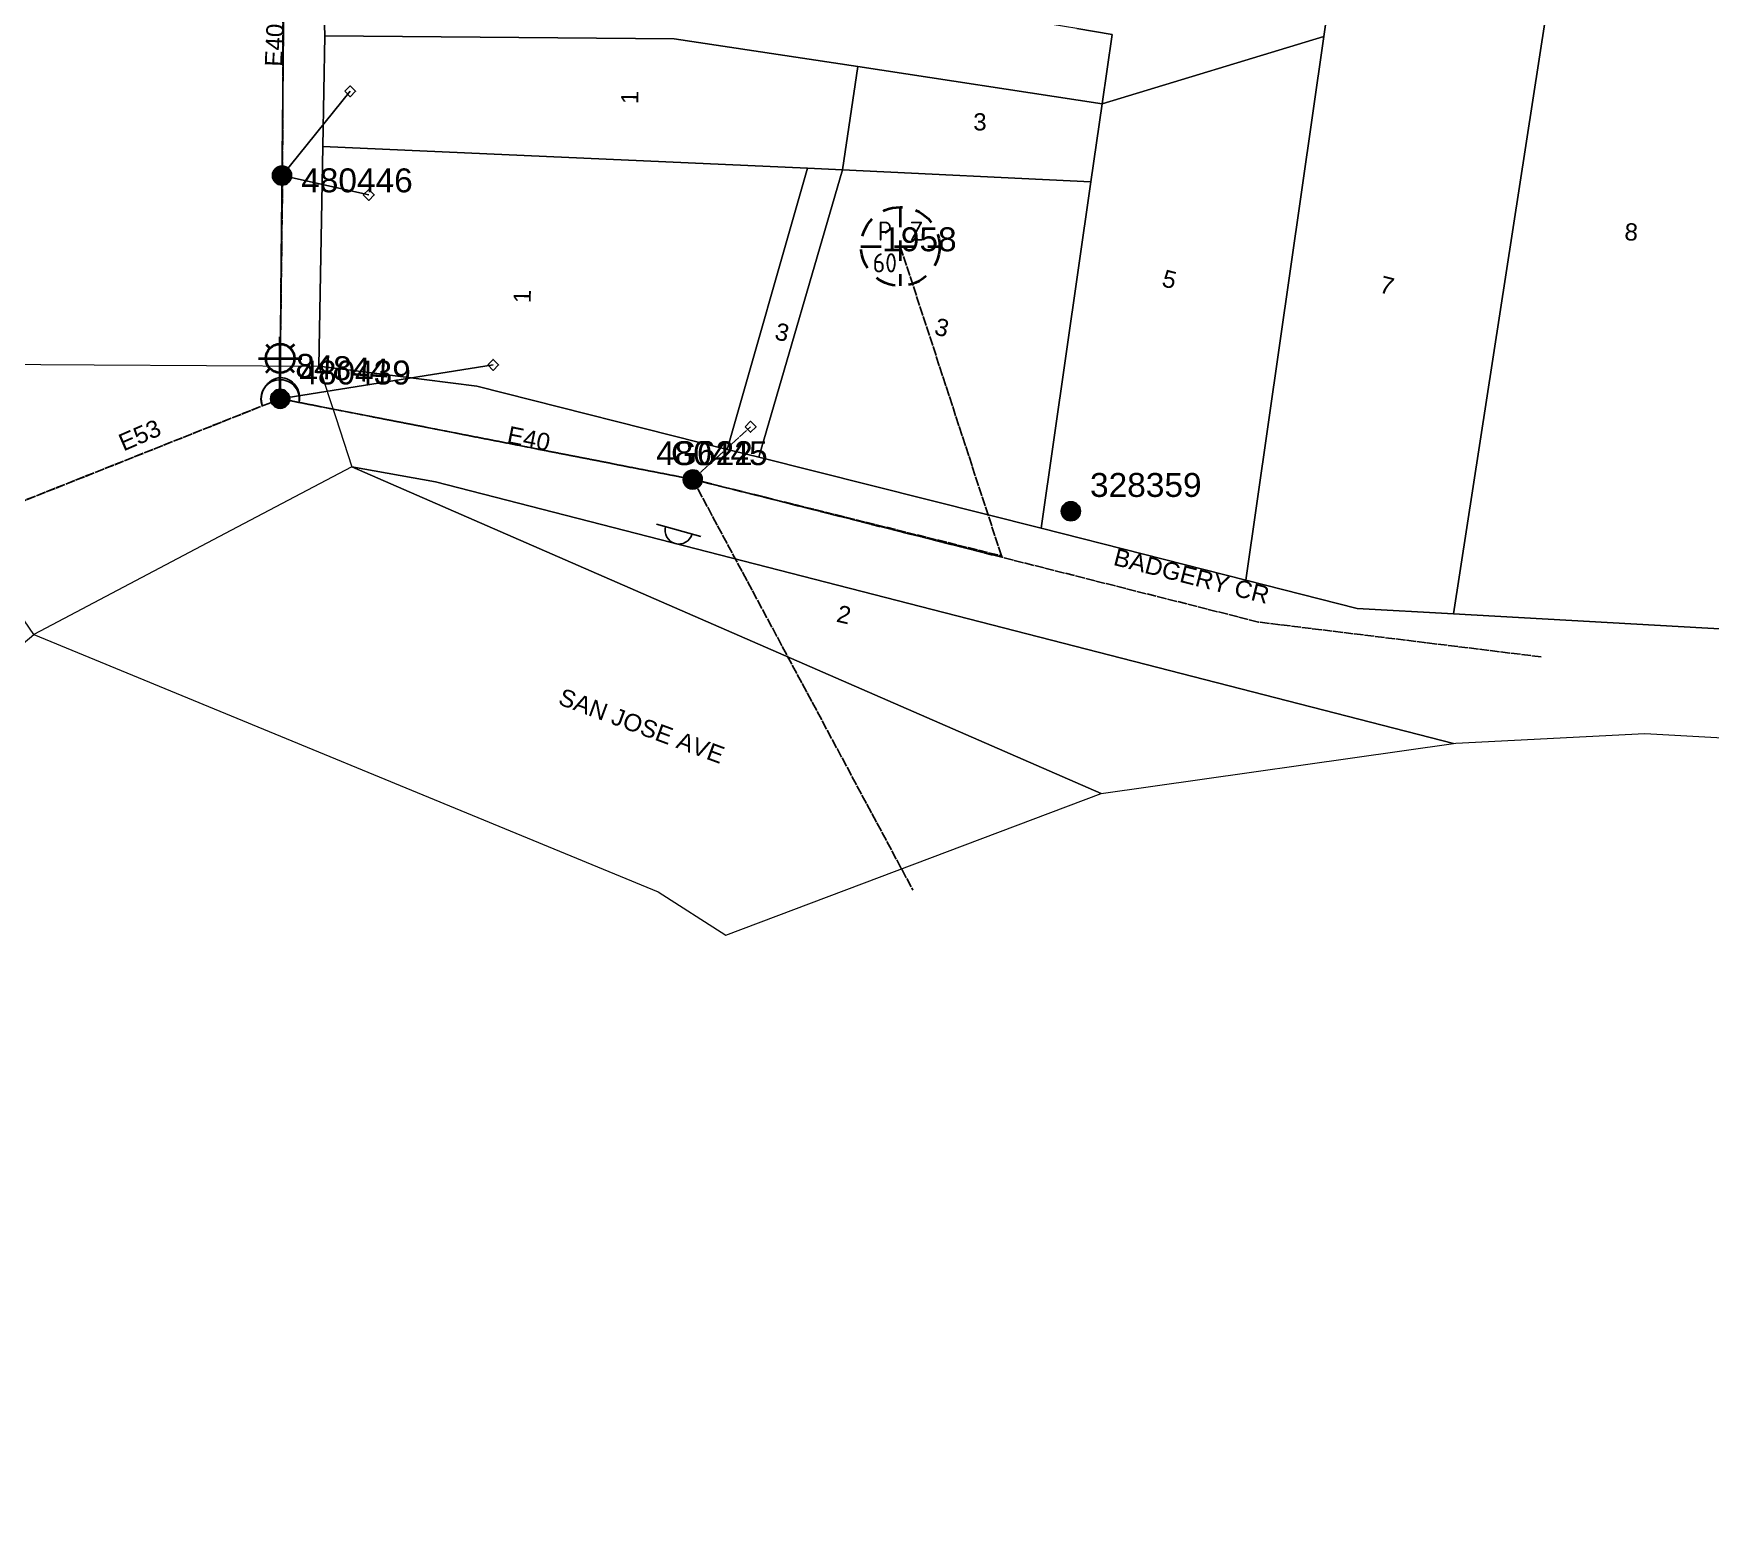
# Model space of a CAD drawing. Header units: metres. Extents: x 261099 to 262836, y 6265878 to 6267248.
# Drawn here: x 261899.8 to 262074.9, y 6266051.1 to 6266206.1 of the extents above; entities that cross this region are included whole.
import ezdxf
from ezdxf.enums import TextEntityAlignment as Align

# ---------------------------------------------------------------- set-up
doc = ezdxf.new("R2010")
doc.units = ezdxf.units.M
doc.linetypes.add('Cable Exist OH', pattern=[1, 1, 0])
doc.linetypes.add('Dash', pattern=[5, 3, -2])
doc.layers.get('0').update_dxf_attribs({"color": 6})
doc.layers.add('Cadastre Land Parcels_SP_EXT', color=9, linetype='Continuous', lineweight=5)
doc.layers.add('Cadastre Roads_SP_EXT', color=9, linetype='Continuous', lineweight=5)
for name, color, linetype in [('Equip_SL_EXT', 7, 'Continuous'), ('Equip_SP_HV_EXT', 7, 'Continuous'), ('Equip_SP_SL_EXT', 7, 'Continuous'), ('Mains_HV_EXT', 7, 'Continuous'), ('Mains_LV_EXT', 7, 'Continuous'), ('Mains_SL_EXT', 7, 'Continuous'), ('Services_SP_EXT', 7, 'Continuous'), ('SupportsOH_SP_TR_HV_LV_SL_EXT', 7, 'Continuous')]:
    doc.layers.add(name, color=color, linetype=linetype)
doc.layers.get('0').freeze()
doc.styles.add('iecARIAL', font='arial.ttf', dxfattribs={"height": 2})
doc.styles.add('IESYMBOL1', font='isocp.shx')
doc.styles.add('POLE_LABEL', font='arial.ttf')
doc.styles.add('SLCP_LABEL', font='arial.ttf', dxfattribs={"height": 3.5})
doc.styles.get("Standard").update_dxf_attribs({"font": 'arial.ttf'})

# ---------------------------------------------------------------- blocks, each defined once
blk = doc.blocks.new('SL_LANTERN_EXT')
at = {"lineweight": 40}
for p, q in [((-1.46, 5.68), (-1.06, 5.28)), ((0, 1.97), (0, 6.47)), ((1.46, 5.68), (1.06, 5.28)), ((-2.25, 4.22), (2.25, 4.22)), ((-1.46, 2.76), (-1.06, 3.16)), ((0, 0), (0, 2.72)), ((1.46, 2.76), (1.06, 3.16))]:
    blk.add_line(p, q, dxfattribs=at)
blk.add_circle((0, 4.22), 1.5, dxfattribs=at)
at = {"style": 'iecARIAL', "flags": 8}
blk.add_attdef('ASSET_NUM', (1.5, 1.5), '', height=2.5, dxfattribs=at)
for tag, p, height, flags in [('OPERATING_VOLTAGE', (0.98, -1.65), 0.2, 9), ('ORIENTATION', (0.98, -1.85), 0.2, 9), ('CONSTRUCTED_VOLTAGE', (0.98, -0.65), 0.2, 9), ('CONTROL_TYPE', (0.98, -0.85), 0.2, 9), ('LANTERN_PURPOSE', (0.98, -1.05), 0.2, 9), ('LANTERN_TYPE', (0.98, -1.25), 0.2, 9), ('NO_PHASES', (0.98, -1.45), 0.2, 9), ('LNUMBER', (2.18, -3.25), 2.5, 8), ('OWNED_BY', (0.98, -2.05), 0.2, 9), ('STATE', (0.98, -2.25), 0.2, 9), ('USAGE', (0.98, -2.45), 0.2, 9), ('CEXIST', (0.98, -2.65), 0.2, 9), ('CNEW', (0.98, -2.85), 0.2, 9), ('CNUMBER', (0.98, -3.05), 0.2, 9), ('CREMOVE', (0.98, -3.25), 0.2, 9), ('CREPLACE', (0.98, -3.45), 0.2, 9), ('LKINGHEIGHT', (0.98, -3.65), 0.2, 9), ('LBRACKET', (0.98, -3.85), 0.2, 9), ('LBRACKETVOCAB', (0.98, -4.05), 0.2, 9), ('LCATEGORY', (0.98, -4.25), 0.2, 9), ('LCHARGE1', (0.98, -4.45), 0.2, 9), ('LCHARGE1PERCENT', (0.98, -4.65), 0.2, 9), ('LCHARGE2', (0.98, -4.85), 0.2, 9), ('LCHARGE2PERCENT', (0.98, -5.05), 0.2, 9), ('LCHARGE3', (0.98, -5.25), 0.2, 9), ('LCHARGE3PERCENT', (0.98, -5.45), 0.2, 9), ('LEXIST', (0.98, -5.65), 0.2, 9), ('LLAMP', (0.98, -5.85), 0.2, 9), ('LLAMPVOCAB', (0.98, -6.05), 0.2, 9), ('LMAST', (0.98, -6.25), 0.2, 9), ('LMASTVOCAB', (0.98, -6.45), 0.2, 9), ('LNEW', (0.98, -6.65), 0.2, 9), ('LANTNUMBER', (0.98, -6.85), 0.2, 9), ('LOUTREACH', (0.98, -7.25), 0.2, 9), ('LOUTREACHVOCAB', (0.98, -7.45), 0.2, 9), ('LRATECODE', (0.98, -7.65), 0.2, 9), ('LREMOVE', (0.98, -7.85), 0.2, 9), ('LREPLACE', (0.98, -8.05), 0.2, 9), ('LTYPE', (0.98, -8.25), 0.2, 9), ('LTYPEVOCAB', (0.98, -8.45), 0.2, 9), ('LEGEND', (0.98, -8.65), 0.2, 9), ('LOCATION', (0.98, -8.85), 0.2, 9), ('STREETNAME', (0.98, -9.25), 0.2, 9), ('SUBURB', (0.98, -9.45), 0.2, 1), ('NOTES', (0.98, -9.05), 0.2, 9)]:
    blk.add_attdef(tag, p, '', height=height, dxfattribs=dict(flags=flags))
blk = doc.blocks.new('CCP_EXT')
at = {"flags": 9}
for tag, p in [('STATE', (0, -1.8)), ('LIFE_SUPPORT', (0, -1.6)), ('NOTES', (0, -2))]:
    blk.add_attdef(tag, text='', height=0.2, dxfattribs=at).set_placement(p, align=Align.MIDDLE_LEFT)
blk.add_wipeout([(0, 0.57), (0.57, 0), (0, -0.57), (-0.57, 0)])
blk.add_lwpolyline([(-0.57, 0), (0, 0.57), (0.57, 0), (0, -0.57), (-0.57, 0)])
at = {"flags": 1}
blk.add_attdef('Z', (0, 0), '', height=0.2, dxfattribs=at)
at = {"flags": 9}
for tag, p in [('CCP_TYPE', (0, 0)), ('CONSTRUCTED_VOLTAGE', (0, -0.2)), ('OPERATING_VOLTAGE', (0, -0.6)), ('ORIENTATION', (0, -0.8)), ('OWNED_BY', (0, -1)), ('NO_PHASES', (0, -0.4)), ('USAGE', (0, -1.2)), ('LEGEND', (0, -1.4))]:
    blk.add_attdef(tag, text='', height=0.2, dxfattribs=at).set_placement(p, align=Align.MIDDLE_LEFT)
blk = doc.blocks.new('POLE_EXT')
blk.add_hatch(color=256).paths.add_polyline_path([(-1, 0, 1), (1, 0, 1)])
blk.add_lwpolyline([(-1, 0, 1), (1, 0, 1)], format="xyb", close=True)
for tag, height, flags, p in [('pNumber', 2.5, 8, (-17.84, 2.07)), ('OWNED_BY', 0.2, 9, (1.35, -0.4)), ('SPECIAL_USE', 0.2, 9, (1.35, -0.8)), ('STATE', 0.2, 9, (1.35, -1)), ('cLV', 0.2, 9, (1.35, -1.4)), ('hDepth', 0.2, 9, (1.35, -1.6)), ('hDia', 0.2, 9, (1.35, -1.8)), ('PARENT', 0.2, 9, (1.35, -0.6)), ('USAGE', 0.2, 9, (1.35, -1.2)), ('cHV', 0.2, 9, (1.35, -2)), ('cLinedev', 0.2, 9, (1.35, -3.4)), ('LBRACKET', 0.2, 9, (1.35, -2.2)), ('LExisting', 0.2, 9, (1.35, -2.4)), ('LANTNUMBER', 0.2, 9, (1.35, -2.6)), ('LOther', 0.2, 9, (1.35, -2.8)), ('LRemove', 0.2, 9, (1.35, -3)), ('LEGEND', 0.2, 9, (1.35, -3.2)), ('LOCATION', 0.2, 9, (1.35, -3.6)), ('pExisting', 0.2, 9, (1.35, -3.8)), ('pFooting', 0.2, 9, (1.35, -4.4)), ('pNew', 0.2, 9, (1.35, -4.6)), ('pRelocate', 0.2, 9, (1.35, -5)), ('pRemove', 0.2, 9, (1.35, -5.2)), ('PFNUMBER', 0.2, 9, (1.35, -4)), ('NEWPFNUMBER', 0.2, 9, (1.35, -4.2)), ('pReplace', 0.2, 9, (1.35, -5.4)), ('pStay', 0.2, 9, (1.35, -5.6)), ('pType', 0.2, 9, (1.35, -5.8)), ('cspan', 0.2, 9, (1.35, -6)), ('STREETNAME', 0.2, 9, (1.35, -6.2)), ('SUBURB', 0.2, 9, (1.35, -6.4)), ('OPERATED_BY', 0.2, 9, (1.36, -7.01)), ('NOTES', 0.2, 9, (1.35, -6.6)), ('MAINTAINED_BY', 0.2, 9, (1.36, -6.81))]:
    blk.add_attdef(tag, text='', height=height, dxfattribs=dict(flags=flags)).set_placement(p, align=Align.MIDDLE_LEFT)
at = {"style": 'POLE_LABEL'}
for tag, height, flags, p in [('ASSET_NUM', 2.5, 8, (2, 2)), ('STRUCTURE_PLANT_NUMBER', 0.2, 9, (1.35, 0.03)), ('STREET_CODE', 0.2, 9, (1.35, -0.2))]:
    blk.add_attdef(tag, text='', height=height, dxfattribs=dict(at, flags=flags)).set_placement(p, align=Align.MIDDLE_LEFT)
at = {"flags": 1}
blk.add_attdef('Z', (1.35, -7.33), '', height=0.2, dxfattribs=at)
blk = doc.blocks.new('HV_USL_CLOSED_EXT')
blk.add_line((2.4, 5.5), (-2.4, 5.5))
blk.add_lwpolyline([(1.44, 5.5, 0.414214), (0, 6.94, 0.414214), (-1.44, 5.5)], format="xyb")
for tag, height, flags, p in [('ASSET_NUM', 2.5, 8, (2, 2)), ('STREET_CODE', 0.2, 9, (1.5, 0)), ('ACTUAL_STATUS', 0.2, 9, (1.5, -0.2)), ('CONSTRUCTED_VOLTAGE', 0.2, 9, (1.5, -0.4)), ('OPERATING_VOLTAGE', 0.2, 9, (1.5, -0.8)), ('ORIENTATION', 0.2, 9, (1.5, -1)), ('OWNED_BY', 0.2, 9, (1.5, -1.2)), ('OPERATED_BY', 0.2, 9, (1.5, -1.4)), ('STATE', 0.2, 9, (1.5, -1.8)), ('NO_PHASES', 0.2, 9, (1.5, -0.6)), ('MAINTAINED_BY', 0.2, 9, (1.5, -1.6)), ('SWITCH_TYPE', 0.2, 9, (1.5, -2)), ('STREETNAME', 0.2, 9, (1.5, -2.8)), ('SUBURB', 0.2, 9, (1.5, -3)), ('Z', 0.2, 1, (1.5, -3.6)), ('USAGE', 0.2, 9, (1.5, -2.2)), ('LEGEND', 0.2, 9, (1.5, -2.4)), ('LOCATION', 0.2, 9, (1.5, -2.6)), ('NOTES', 0.2, 9, (1.5, -3.2)), ('LABEL_ALIGNMENT', 0.2, 9, (1.5, -3.4))]:
    blk.add_attdef(tag, text='', height=height, dxfattribs=dict(flags=flags)).set_placement(p, align=Align.MIDDLE_LEFT)
blk = doc.blocks.new('SLCP_ZELL_EXT')
blk.add_wipeout([(-0.24, 7.5), (-0.71, 7.47), (-1.17, 7.41), (-1.64, 7.32), (-2.09, 7.21), (-2.54, 7.06), (-2.98, 6.89), (-3.41, 6.69), (-3.82, 6.46), (-4.22, 6.21), (-4.6, 5.93), (-4.96, 5.63), (-5.31, 5.31), (-5.63, 4.96), (-5.93, 4.6), (-6.21, 4.22), (-6.46, 3.82), (-6.69, 3.41), (-6.89, 2.98), (-7.06, 2.54), (-7.21, 2.09), (-7.32, 1.64), (-7.41, 1.17), (-7.47, 0.71), (-7.5, 0.24), (-7.5, -0.24), (-7.47, -0.71), (-7.41, -1.17), (-7.32, -1.64), (-7.21, -2.09), (-7.06, -2.54), (-6.89, -2.98), (-6.69, -3.41), (-6.46, -3.82), (-6.21, -4.22), (-5.93, -4.6), (-5.63, -4.96), (-5.31, -5.31), (-4.96, -5.63), (-4.6, -5.93), (-4.22, -6.21), (-3.82, -6.46), (-3.41, -6.69), (-2.98, -6.89), (-2.54, -7.06), (-2.09, -7.21), (-1.64, -7.32), (-1.17, -7.41), (-0.71, -7.47), (-0.24, -7.5), (0.24, -7.5), (0.71, -7.47), (1.17, -7.41), (1.64, -7.32), (2.09, -7.21), (2.54, -7.06), (2.98, -6.89), (3.41, -6.69), (3.82, -6.46), (4.22, -6.21), (4.6, -5.93), (4.96, -5.63), (5.31, -5.31), (5.63, -4.96), (5.93, -4.6), (6.21, -4.22), (6.46, -3.82), (6.69, -3.41), (6.89, -2.98), (7.06, -2.54), (7.21, -2.09), (7.32, -1.64), (7.41, -1.17), (7.47, -0.71), (7.5, -0.24), (7.5, 0.24), (7.47, 0.71), (7.41, 1.17), (7.32, 1.64), (7.21, 2.09), (7.06, 2.54), (6.89, 2.98), (6.69, 3.41), (6.46, 3.82), (6.21, 4.22), (5.93, 4.6), (5.63, 4.96), (5.31, 5.31), (4.96, 5.63), (4.6, 5.93), (4.22, 6.21), (3.82, 6.46), (3.41, 6.69), (2.98, 6.89), (2.54, 7.06), (2.09, 7.21), (1.64, 7.32), (1.17, 7.41), (0.71, 7.47), (0.24, 7.5)])
at = {"linetype": 'Dash', "lineweight": 40, "ltscale": 0.7}
for p, q in [((0, 4.11), (0, -4.11)), ((-4.11, 0), (4.11, 0))]:
    blk.add_line(p, q, dxfattribs=at)
blk.add_circle((0, 0), 4.11, dxfattribs=at)
at = {"lineweight": 40, "style": 'IESYMBOL1'}
for s, p in [('P', (-1.6, 0)), ('Z', (1.7, 0)), ('60', (-1.61, -3.31))]:
    blk.add_text(s, height=2, dxfattribs=at).set_placement(p, align=Align.BOTTOM_CENTER)
at = {"style": 'SLCP_LABEL'}
for tag, height, flags, p in [('ASSET_NUM', 2.5, 8, (2, 2)), ('STREET_CODE', 0.2, 9, (0, -0.2))]:
    blk.add_attdef(tag, text='', height=height, dxfattribs=dict(at, flags=flags)).set_placement(p, align=Align.MIDDLE_LEFT)
at = {"flags": 1}
blk.add_attdef('Z', (0, 0), '', height=0.2, dxfattribs=at)
at = {"flags": 9}
for tag, p in [('CONSTRUCTED_VOLTAGE', (0, -0.4)), ('CONTROL_TYPE', (0, -0.6)), ('OPERATING_VOLTAGE', (0, -1)), ('ORIENTATION', (0, -1.2)), ('OWNED_BY', (0, -1.4)), ('NO_PHASES', (0, -0.8)), ('USAGE', (0, -1.6)), ('LOCATION', (0, -1.8)), ('STATE', (0, -2)), ('NOTES', (0, -2.2))]:
    blk.add_attdef(tag, text='', height=0.2, dxfattribs=at).set_placement(p, align=Align.MIDDLE_LEFT)

msp = doc.modelspace()

# ---------------------------------------------------------------- linework, layer by layer
at = {"layer": 'Cadastre Land Parcels_SP_EXT', "linetype": 'Continuous'}
for points in [[(261929.77, 6266219.54), (261930.21, 6266205.87), (261966.7, 6266205.58), (261985.86, 6266202.67), (262011.39, 6266198.79), (262012.43, 6266206.04), (262008.74, 6266206.64), (261970.09, 6266212.96), (261969.01, 6266213.13), (261929.77, 6266219.54)], [(262058.44, 6266212.51), (262035.97, 6266215.72), (262034.55, 6266205.83), (262026.42, 6266149.02), (262038.03, 6266146.08), (262048.09, 6266145.51), (262058.44, 6266212.51)], [(262066.45, 6266211.37), (262058.44, 6266212.51), (262048.09, 6266145.51), (262076.5, 6266143.91), (262080.12, 6266209.41), (262066.45, 6266211.37)], [(261985.86, 6266202.67), (261966.7, 6266205.58), (261930.21, 6266205.87), (261930, 6266194.31), (261980.61, 6266192.06), (261984.26, 6266191.89), (261985.86, 6266202.67)], [(262026.42, 6266149.02), (262034.55, 6266205.83), (262011.39, 6266198.79), (262010.23, 6266190.65), (262005.04, 6266154.44), (262026.42, 6266149.02)], [(262011.39, 6266198.79), (261985.86, 6266202.67), (261984.26, 6266191.89), (262010.23, 6266190.65), (262011.39, 6266198.79)], [(261980.61, 6266192.06), (261930, 6266194.31), (261929.59, 6266171.39), (261946.07, 6266169.29), (261972.22, 6266162.68), (261980.61, 6266192.06)], [(261984.26, 6266191.89), (261980.61, 6266192.06), (261972.22, 6266162.68), (261972.82, 6266162.53), (261975.52, 6266161.88), (261984.26, 6266191.89)], [(262010.23, 6266190.65), (261984.26, 6266191.89), (261975.52, 6266161.88), (262005.04, 6266154.44), (262010.23, 6266190.65)], [(262048.11, 6266131.96), (261941.75, 6266159.29), (261933.03, 6266160.86), (262011.29, 6266126.73), (262048.11, 6266131.96)]]:
    msp.add_lwpolyline(points, close=True, dxfattribs=at)
msp.add_lwpolyline([(262008.74, 6266206.65), (262012.43, 6266206.04), (262011.39, 6266198.79), (262034.55, 6266205.82), (262034.55, 6266205.82), (262035.97, 6266215.72)], dxfattribs=at)
at = {"layer": 'Cadastre Roads_SP_EXT', "linetype": 'Continuous'}
for points in [[(262011.29, 6266126.73), (261933.03, 6266160.86), (261921.04, 6266154.55), (261899.79, 6266143.35), (261965.03, 6266116.46), (261972.1, 6266111.93), (262011.29, 6266126.73)], [(261899.79, 6266143.35), (261894.69, 6266150.79), (261889.11, 6266158.92), (261866.74, 6266140.07), (261860.27, 6266134.58), (261837.44, 6266115.41), (261810.57, 6266092.77), (261795.1, 6266079.77), (261794.99, 6266079.67), (261779.8, 6266066.87), (261779.64, 6266066.66), (261785.44, 6266059.33), (261791.95, 6266051.11), (261799.52, 6266058.46), (261815.34, 6266071.85), (261836.09, 6266089.42), (261886.49, 6266132.12), (261888.04, 6266133.45), (261899.79, 6266143.35)]]:
    msp.add_lwpolyline(points, close=True, dxfattribs=at)
at = {"layer": 'Mains_HV_EXT', "linetype": 'Cable Exist OH'}
for points in [[(261925.5, 6266167.99), (261925.95, 6266213.72)], [(261925.53, 6266167.97), (261888.18, 6266153.09)], [(261968.63, 6266159.54), (261925.53, 6266167.97)], [(262057.27, 6266141.01), (262027.72, 6266144.65), (261968.57, 6266159.58)]]:
    msp.add_lwpolyline(points, dxfattribs=at)
at = {"layer": 'Mains_HV_EXT', "linetype": 'Continuous'}
for points in [[(261925.64, 6266169.96, 0.557811), (261923.69, 6266167.17)], [(261927.49, 6266167.58, 0.454638), (261925.64, 6266169.96)]]:
    msp.add_lwpolyline(points, format="xyb", dxfattribs=at)
at = {"layer": 'Mains_LV_EXT', "linetype": 'Cable Exist OH'}
for points in [[(261925.83, 6266213.66), (261925.79, 6266191.04)], [(261925.79, 6266191.04), (261925.5, 6266167.99)], [(261925.54, 6266167.97), (261888.24, 6266153.14)], [(261925.54, 6266167.97), (261968.63, 6266159.54)], [(261968.57, 6266159.58), (262000.92, 6266151.55), (262000.92, 6266151.45)]]:
    msp.add_lwpolyline(points, dxfattribs=at)
at = {"layer": 'Mains_LV_EXT', "linetype": 'Continuous'}
for points in [[(261925.56, 6266170.2, 0.471347), (261923.67, 6266167.23)], [(261927.51, 6266167.61, 0.462396), (261925.56, 6266170.2)]]:
    msp.add_lwpolyline(points, format="xyb", dxfattribs=at)
at = {"layer": 'Mains_SL_EXT', "linetype": 'Cable Exist OH'}
for points in [[(261925.95, 6266213.72), (261925.73, 6266191.29), (261925.5, 6266167.99)], [(261925.53, 6266167.97), (261888.11, 6266153.08)], [(261925.5, 6266167.99), (261968.57, 6266159.58)], [(261968.57, 6266159.58), (262000.92, 6266151.45)], [(261968.63, 6266159.54), (261991.63, 6266116.65)]]:
    msp.add_lwpolyline(points, dxfattribs=at)

# ---------------------------------------------------------------- block references
at = {"layer": 'Equip_SP_HV_EXT'}
ref = msp.add_blockref('HV_USL_CLOSED_EXT', (261968.63, 6266159.54), dxfattribs=dict(at, rotation=164.6273942753858))
ref.add_attrib('ASSET_NUM', 'G622', dxfattribs={"layer": '0', "height": 2.5}).set_placement((261970.63, 6266160.29), align=Align.BOTTOM_CENTER)
at = {"layer": 'Equip_SP_SL_EXT'}
ref = msp.add_blockref('SL_LANTERN_EXT', (261925.53, 6266167.97), dxfattribs=at)
ref.add_attrib('ASSET_NUM', '84844', dxfattribs={"layer": '0', "height": 2.5, "rotation": 356.4601, "style": 'iecARIAL'}).set_placement((261927.03, 6266169.47), align=Align.BOTTOM_LEFT)
at = {"layer": 'SupportsOH_SP_TR_HV_LV_SL_EXT'}
ref = msp.add_blockref('POLE_EXT', (261925.53, 6266167.97), dxfattribs=dict(at, rotation=359.9701880055168))
ref.add_attrib('ASSET_NUM', '480439', dxfattribs={"layer": '0', "height": 2.5, "rotation": 359.9572, "style": 'POLE_LABEL'}).set_placement((261927.53, 6266168.72), align=Align.BOTTOM_LEFT)
ref = msp.add_blockref('POLE_EXT', (261968.63, 6266159.54), dxfattribs=dict(at, rotation=0.0352141679801008))
ref.add_attrib('ASSET_NUM', '480445', dxfattribs={"layer": '0', "height": 2.5, "style": 'POLE_LABEL'}).set_placement((261970.63, 6266160.29), align=Align.BOTTOM_CENTER)
ref = msp.add_blockref('POLE_EXT', (262008.13, 6266156.22), dxfattribs=at)
ref.add_attrib('ASSET_NUM', '328359', dxfattribs={"layer": '0', "height": 2.5, "style": 'POLE_LABEL'}).set_placement((262010.13, 6266156.97), align=Align.BOTTOM_LEFT)

# ---------------------------------------------------------------- texts
at = {"layer": 'Cadastre Land Parcels_SP_EXT'}
for s, rotation, p in [('1', 88.9728, (261962.94, 6266198.73)), ('8', 356.8993, (262065.92, 6266184.54)), ('5', 345.9, (262017.53, 6266179.75)), ('7', 345.815, (262040.25, 6266179.11)), ('1', 88.9742, (261951.7, 6266177.94)), ('3', 346.7898, (261977.09, 6266174.21)), ('3', 345.7271, (261993.76, 6266174.72)), ('2', 346.7742, (261983.54, 6266144.71))]:
    msp.add_text(s, height=1.8, rotation=rotation, dxfattribs=at).set_placement(p)
msp.add_text('3', height=1.8, dxfattribs=at).set_placement((261997.93, 6266196))
at = {"layer": 'Cadastre Roads_SP_EXT'}
for s, rotation, p in [('BADGERY CR', 345.7157, (262012.47, 6266150.63)), ('SAN JOSE AVE', 339.7476, (261954.46, 6266136.1))]:
    msp.add_text(s, height=1.8, rotation=rotation, dxfattribs=at).set_placement(p)
at = {"layer": 'Mains_LV_EXT'}
for s, rotation, p in [('E40', 87.5348, (261925.72, 6266202.64)), ('E53', 23.4892, (261909.17, 6266162.46)), ('E40', 348.5729, (261949.14, 6266163.38))]:
    msp.add_text(s, height=1.8, rotation=rotation, dxfattribs=at).set_placement(p)

# ---------------------------------------------------------------- next in the draw order: block references
at = {"layer": 'Equip_SL_EXT'}
ref = msp.add_blockref('SLCP_ZELL_EXT', (261990.31, 6266183.88), dxfattribs=at)
ref.add_attrib('ASSET_NUM', '1958', dxfattribs={"layer": '0', "height": 2.5, "style": 'SLCP_LABEL'}).set_placement((261992.31, 6266184.63), align=Align.MIDDLE_CENTER)
at = {"layer": 'Services_SP_EXT'}
for p in [(261932.85, 6266200.09), (261934.79, 6266189.26), (261947.78, 6266171.51), (261974.67, 6266165.05)]:
    msp.add_blockref('CCP_EXT', p, dxfattribs=at)

# ---------------------------------------------------------------- next in the draw order: linework, layer by layer
at = {"layer": 'Cadastre Roads_SP_EXT', "linetype": 'Continuous'}
for points in [[(261932.14, 6266289.26), (261909.2, 6266293.29), (261892.66, 6266296.2), (261891.73, 6266272.99), (261890.94, 6266252.78), (261890.49, 6266241.7), (261890.41, 6266236.6), (261889.38, 6266176.54), (261889.38, 6266171.61), (261906.11, 6266171.52), (261929.59, 6266171.39), (261930, 6266194.31), (261930.21, 6266205.87), (261929.77, 6266219.54), (261930.16, 6266238.38), (261930.27, 6266243.72), (261930.28, 6266244.17), (261931.26, 6266267.96), (261932.14, 6266289.26)], [(261972.22, 6266162.68), (261946.07, 6266169.29), (261929.59, 6266171.39), (261931.34, 6266166.03), (261933.03, 6266160.86), (261941.75, 6266159.29), (262048.11, 6266131.96), (262048.33, 6266131.99), (262068.07, 6266133.01), (262091.94, 6266131.68), (262091.98, 6266137.35), (262092.03, 6266143.03), (262076.5, 6266143.91), (262048.09, 6266145.51), (262038.03, 6266146.08), (262026.42, 6266149.02), (262005.04, 6266154.44), (261975.52, 6266161.88), (261972.82, 6266162.53), (261972.22, 6266162.68)]]:
    msp.add_lwpolyline(points, close=True, dxfattribs=at)
at = {"layer": 'Mains_LV_EXT', "linetype": 'Cable Exist OH'}
msp.add_lwpolyline([(261968.63, 6266159.54), (261974.67, 6266165.05)], dxfattribs=at)
at = {"layer": 'Mains_SL_EXT', "linetype": 'Cable Exist OH'}
msp.add_lwpolyline([(261990.31, 6266183.88), (262000.92, 6266151.45)], dxfattribs=at)
at = {"layer": 'Services_SP_EXT'}
for points in [[(261925.73, 6266191.29), (261932.85, 6266200.09)], [(261934.79, 6266189.26), (261925.73, 6266191.29)], [(261947.78, 6266171.51), (261925.51, 6266167.98)]]:
    msp.add_lwpolyline(points, dxfattribs=at)

# ---------------------------------------------------------------- next in the draw order: block references
at = {"layer": 'SupportsOH_SP_TR_HV_LV_SL_EXT'}
ref = msp.add_blockref('POLE_EXT', (261925.73, 6266191.29), dxfattribs=at)
ref.add_attrib('ASSET_NUM', '480446', dxfattribs={"layer": '0', "height": 2.5, "rotation": 359.9817, "style": 'POLE_LABEL'}).set_placement((261927.73, 6266192.04), align=Align.TOP_LEFT)

doc.saveas('drawing.dxf')
